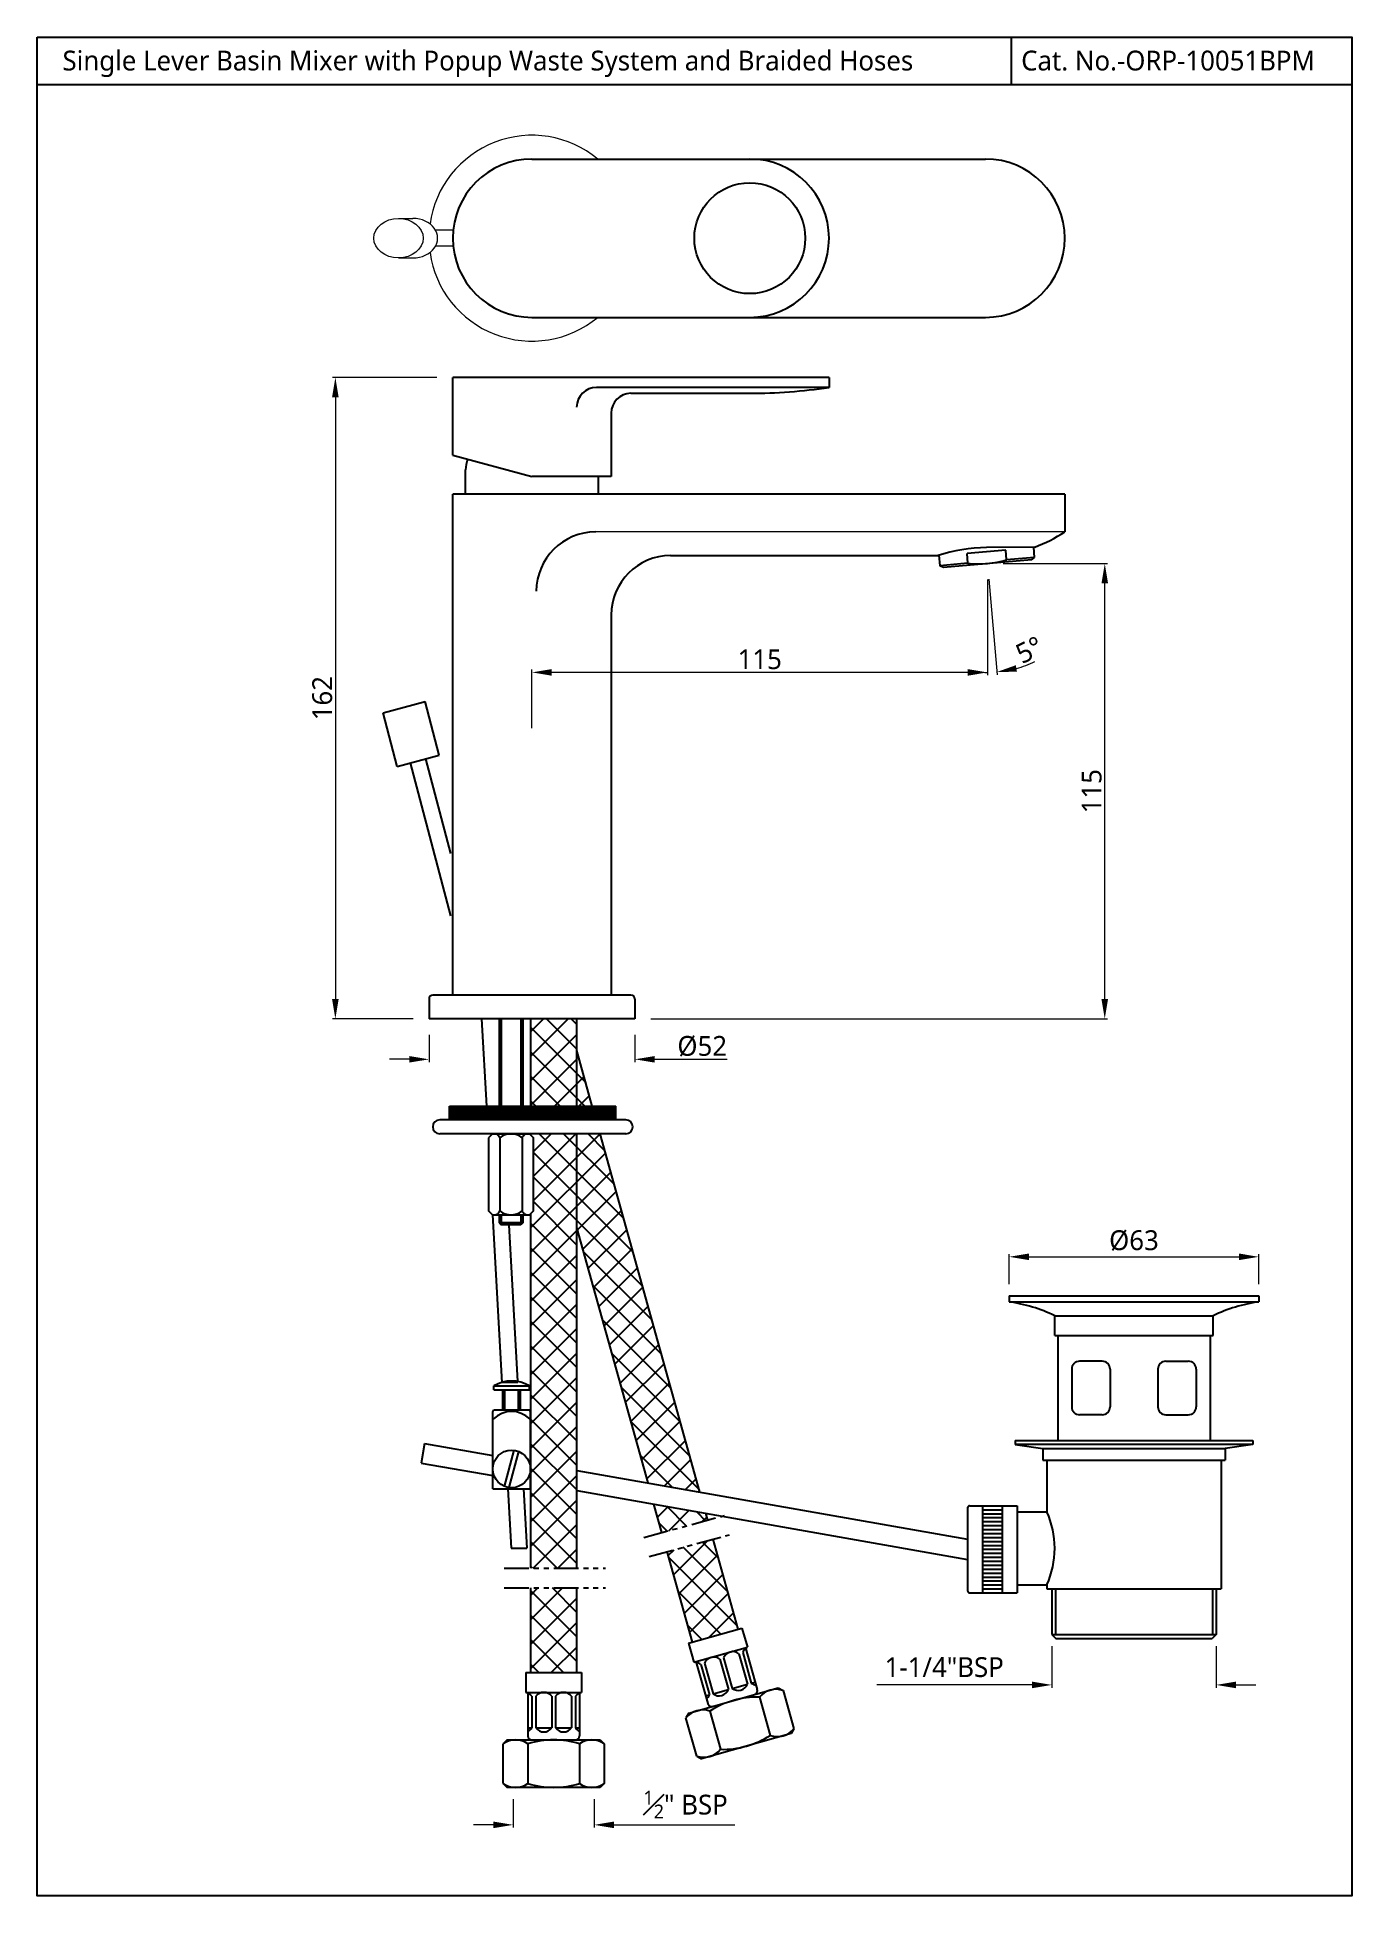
# Model space of a CAD drawing. Header units: inches. Extents: x 9373 to 9705, y 5109 to 5579.
import ezdxf

# ---------------------------------------------------------------- set-up
doc = ezdxf.new("R2010")
doc.units = ezdxf.units.IN
doc.header["$MEASUREMENT"] = 0
doc.linetypes.add('PHANTOM2', pattern=[1.25, 0.625, -0.125, 0.125, -0.125, 0.125, -0.125])
doc.styles.get("Standard").update_dxf_attribs({"font": 'segoeui.ttf'})
doc.dimstyles.get("Standard").update_dxf_attribs({"dimtxt": 5, "dimasz": 5, "dimexe": 0.7, "dimexo": 4, "dimgap": 0.7, "dimtad": 1, "dimdec": 8, "dimdsep": 46, "dimtxsty": 'Standard', "dimcen": 0, "dimadec": 0, "dimazin": 2, "dimtfac": 1, "dimtdec": 8, "dimtofl": 0, "dimtmove": 0, "dimatfit": 1, "dimfxl": 0, "dimtolj": 1, "dimtzin": 0, "dimlwd": 9, "dimlwe": 9, "dimarcsym": 0})

# ---------------------------------------------------------------- blocks, each defined once
blk = doc.blocks.new('*D29')
at = {"color": 0, "lineweight": 9, "transparency": 16777216}
for p, q in [((9474.14, 5492.72), (9447.8, 5492.72)), ((9448.5, 5487.72), (9448.5, 5335.72)), ((9468.14, 5330.72), (9447.8, 5330.72))]:
    blk.add_line(p, q, dxfattribs=at)
at = {"color": 0, "lineweight": 13, "transparency": 16777216}
for points in [[(9447.66, 5487.72), (9449.33, 5487.72), (9448.5, 5492.72)], [(9447.66, 5335.72), (9449.33, 5335.72), (9448.5, 5330.72)]]:
    blk.add_solid(points, dxfattribs=at)
at = {"layer": 'Defpoints', "color": 0, "lineweight": 13, "transparency": 16777216}
for p in [(9478.14, 5492.72), (9448.5, 5330.72), (9472.14, 5330.72)]:
    blk.add_point(p, dxfattribs=at)
at = {"color": 0, "lineweight": 13, "transparency": 16777216, "insert": (9445.2, 5411.72), "char_height": 5, "attachment_point": 5, "rotation": 90}
blk.add_mtext('\\A1;162', dxfattribs=at)
blk = doc.blocks.new('*D26')
at = {"color": 0, "lineweight": 9, "transparency": 16777216}
for p, q in [((9472.14, 5326.72), (9472.14, 5319.8)), ((9524.14, 5326.72), (9524.14, 5319.8)), ((9467.14, 5320.5), (9462.14, 5320.5)), ((9529.14, 5320.5), (9547.46, 5320.5))]:
    blk.add_line(p, q, dxfattribs=at)
at = {"color": 0, "lineweight": 13, "transparency": 16777216}
for points in [[(9467.14, 5321.33), (9467.14, 5319.67), (9472.14, 5320.5)], [(9529.14, 5321.33), (9529.14, 5319.67), (9524.14, 5320.5)]]:
    blk.add_solid(points, dxfattribs=at)
at = {"layer": 'Defpoints', "color": 0, "lineweight": 13, "transparency": 16777216}
for p in [(9472.14, 5330.72), (9524.14, 5330.72), (9472.14, 5320.5)]:
    blk.add_point(p, dxfattribs=at)
at = {"color": 0, "lineweight": 13, "transparency": 16777216, "insert": (9541.13, 5323.78), "char_height": 5, "attachment_point": 5}
blk.add_mtext('\\A1;%%C52', dxfattribs=at)
blk = doc.blocks.new('*D30')
at = {"color": 0, "lineweight": 9, "transparency": 16777216}
for p, q in [((9617.14, 5445.72), (9643.47, 5445.72)), ((9642.77, 5335.72), (9642.77, 5440.72)), ((9528.14, 5330.72), (9643.47, 5330.72))]:
    blk.add_line(p, q, dxfattribs=at)
at = {"color": 0, "lineweight": 13, "transparency": 16777216}
for points in [[(9641.94, 5440.72), (9643.6, 5440.72), (9642.77, 5445.72)], [(9641.94, 5335.72), (9643.6, 5335.72), (9642.77, 5330.72)]]:
    blk.add_solid(points, dxfattribs=at)
at = {"layer": 'Defpoints', "color": 0, "lineweight": 13, "transparency": 16777216}
for p in [(9613.14, 5445.72), (9642.77, 5445.72), (9524.14, 5330.72)]:
    blk.add_point(p, dxfattribs=at)
at = {"color": 0, "lineweight": 13, "transparency": 16777216, "insert": (9639.47, 5388.22), "char_height": 5, "attachment_point": 5, "rotation": 90}
blk.add_mtext('\\A1;115', dxfattribs=at)
blk = doc.blocks.new('*D31')
at = {"color": 0, "lineweight": 9, "transparency": 16777216}
for p, q in [((9613.14, 5441.72), (9613.14, 5417.53)), ((9498.14, 5404.1), (9498.14, 5418.93)), ((9608.14, 5418.23), (9503.14, 5418.23))]:
    blk.add_line(p, q, dxfattribs=at)
at = {"color": 0, "lineweight": 13, "transparency": 16777216}
for points in [[(9503.14, 5419.06), (9503.14, 5417.39), (9498.14, 5418.23)], [(9608.14, 5419.06), (9608.14, 5417.39), (9613.14, 5418.23)]]:
    blk.add_solid(points, dxfattribs=at)
at = {"layer": 'Defpoints', "color": 0, "lineweight": 13, "transparency": 16777216}
for p in [(9613.14, 5445.72), (9498.14, 5418.23), (9498.14, 5400.1)]:
    blk.add_point(p, dxfattribs=at)
at = {"color": 0, "lineweight": 13, "transparency": 16777216, "insert": (9555.64, 5421.53), "char_height": 5, "attachment_point": 5}
blk.add_mtext('\\A1;115', dxfattribs=at)
blk = doc.blocks.new('*D27')
at = {"color": 0, "lineweight": 9, "transparency": 16777216}
for p, q in [((9613.14, 5441.72), (9613.14, 5417.53)), ((9613.49, 5441.74), (9615.6, 5417.64))]:
    blk.add_line(p, q, dxfattribs=at)
for start, end in [(259.5658, 270), (285.4342, 295.8684)]:
    blk.add_arc((9613.14, 5445.72), 27.49, start, end, dxfattribs=at)
at = {"color": 0, "lineweight": 13, "transparency": 16777216}
blk.add_solid([(9620.6, 5418.4), (9620.31, 5420.04), (9615.54, 5418.33)], dxfattribs=at)
at = {"layer": 'Defpoints', "color": 0, "lineweight": 13, "transparency": 16777216}
for p in [(9612.88, 5448.71), (9613.14, 5448.73), (9613.14, 5445.72), (9613.14, 5445.72), (9613.94, 5418.24)]:
    blk.add_point(p, dxfattribs=at)
at = {"color": 0, "lineweight": 13, "transparency": 16777216, "insert": (9623.72, 5423.9), "char_height": 5, "attachment_point": 5, "rotation": 25.8684}
blk.add_mtext('\\A1;5°', dxfattribs=at)
blk = doc.blocks.new('_None')
blk = doc.blocks.new('*D33')
at = {"color": 0, "lineweight": 9, "transparency": 16777216}
for p, q in [((9493.37, 5133.6), (9493.37, 5126.43)), ((9513.87, 5133.6), (9513.87, 5126.43)), ((9488.37, 5127.13), (9483.37, 5127.13)), ((9518.87, 5127.13), (9549.36, 5127.13))]:
    blk.add_line(p, q, dxfattribs=at)
at = {"color": 0, "lineweight": 13, "transparency": 16777216}
for points in [[(9488.37, 5127.97), (9488.37, 5126.3), (9493.37, 5127.13)], [(9518.87, 5127.97), (9518.87, 5126.3), (9513.87, 5127.13)]]:
    blk.add_solid(points, dxfattribs=at)
at = {"layer": 'Defpoints', "color": 0, "lineweight": 13, "transparency": 16777216}
for p in [(9493.37, 5136.6), (9513.87, 5136.6), (9513.87, 5127.13)]:
    blk.add_point(p, dxfattribs=at)
at = {"color": 0, "transparency": 16777216, "insert": (9536.92, 5132.25), "char_height": 5, "attachment_point": 5}
blk.add_mtext('\\A1;{\\H0.7x;\\S1#2;}" BSP', dxfattribs=at)
blk = doc.blocks.new('*D34')
at = {"color": 0, "lineweight": 9, "transparency": 16777216}
for p, q in [((9618.64, 5263.73), (9618.64, 5271.31)), ((9623.64, 5270.61), (9676.64, 5270.61)), ((9681.64, 5263.73), (9681.64, 5271.31))]:
    blk.add_line(p, q, dxfattribs=at)
at = {"color": 0, "lineweight": 13, "transparency": 16777216}
for points in [[(9623.64, 5271.45), (9623.64, 5269.78), (9618.64, 5270.61)], [(9676.64, 5271.45), (9676.64, 5269.78), (9681.64, 5270.61)]]:
    blk.add_solid(points, dxfattribs=at)
at = {"layer": 'Defpoints', "color": 0, "lineweight": 13, "transparency": 16777216}
for p in [(9681.64, 5270.61), (9618.64, 5260.73), (9681.64, 5260.73)]:
    blk.add_point(p, dxfattribs=at)
at = {"color": 0, "transparency": 16777216, "insert": (9650.14, 5274.7), "char_height": 5, "attachment_point": 5}
blk.add_mtext('\\A1;%%C63', dxfattribs=at)
blk = doc.blocks.new('*D35')
at = {"color": 0, "lineweight": 9, "transparency": 16777216}
for p, q in [((9629.39, 5172.23), (9629.39, 5161.78)), ((9670.89, 5172.23), (9670.89, 5161.78)), ((9624.39, 5162.48), (9585.23, 5162.48)), ((9675.89, 5162.48), (9680.89, 5162.48))]:
    blk.add_line(p, q, dxfattribs=at)
at = {"color": 0, "lineweight": 13, "transparency": 16777216}
for points in [[(9624.39, 5163.32), (9624.39, 5161.65), (9629.39, 5162.48)], [(9675.89, 5163.32), (9675.89, 5161.65), (9670.89, 5162.48)]]:
    blk.add_solid(points, dxfattribs=at)
at = {"layer": 'Defpoints', "color": 0, "lineweight": 13, "transparency": 16777216}
for p in [(9629.39, 5175.23), (9670.89, 5175.23), (9670.89, 5162.48)]:
    blk.add_point(p, dxfattribs=at)
at = {"color": 0, "transparency": 16777216, "insert": (9602.23, 5166.95), "char_height": 5, "attachment_point": 5}
blk.add_mtext('\\A1;1-1/4"BSP', dxfattribs=at)

msp = doc.modelspace()

# ---------------------------------------------------------------- hatches: boundary and pattern name
h = msp.add_hatch()
h.set_pattern_fill('ANSI37', color=256, scale=35)
h.set_pattern_definition([(45, (9176.629, 4925.835), (-3.093592, 3.093592), []), (135, (9176.629, 4925.835), (-3.093592, -3.093592), [])])
h.paths.add_polyline_path([(9509.4707412, 5330.72171039), (9497.7707412, 5330.72171039), (9497.7707412, 5327.529314), (9509.4707412, 5327.529314)])
h.paths.add_polyline_path([(9509.4707412, 5308.69830827), (9513.37186687, 5308.69830827), (9510.07403747, 5320.529314), (9509.4707412, 5320.529314)])
h.paths.add_polyline_path([(9497.7707412, 5308.69830827), (9509.4707412, 5308.69830827), (9509.4707412, 5327.529314), (9497.7707412, 5327.529314)])
h.paths.add_polyline_path([(9497.7707412, 5191.9628722), (9509.4707412, 5191.9628722), (9509.4707412, 5301.69830827), (9497.7707412, 5301.69830827), (9497.7707412, 5301.41171267), (9498.4841456, 5300.69830827), (9498.4841456, 5282.19830827), (9497.7707412, 5281.48490388)])
h.paths.add_polyline_path([(9538.654326, 5173.30581844), (9550.20624696, 5176.5544925), (9543.86788498, 5199.29344821), (9532.28537554, 5196.15451073)])
h.paths.add_polyline_path([(9497.7707412, 5165.6001777), (9509.4707412, 5165.6001777), (9509.4707412, 5186.9628722), (9497.7707412, 5186.9628722)])
h.paths.add_polyline_path([(9542.04038297, 5205.84963537), (9528.93897469, 5208.15976713), (9530.94279883, 5200.9710221), (9542.52530827, 5204.10995958)])
h.paths.add_polyline_path([(9527.45059702, 5213.49934133), (9540.55200529, 5211.18920957), (9515.32307934, 5301.69830827), (9509.4707412, 5301.69830827), (9509.4707412, 5278.002307)])
h = msp.add_hatch()
h.set_pattern_fill('ANSI31', color=256, style=0)
h.set_pattern_definition([(45, (8533.23632, 4708.40931), (-0.088388348, 0.088388348), [])])
h.paths.add_polyline_path([(9519.3341456, 5308.69830827), (9477.3341456, 5308.69830827), (9477.3341456, 5305.19830827), (9519.3341456, 5305.19830827)])

# ---------------------------------------------------------------- linework, layer by layer
for p, q in [((9619.18868413, 5566.67607353), (9619.18868413, 5578.67607353)), ((9705.14984025, 5566.67607353), (9373.20318675, 5566.67607353)), ((9498.14019335, 5547.89823188), (9612.66592376, 5547.89823188)), ((9498.14019335, 5507.89823188), (9612.66592376, 5507.89823188)), ((9478.14019335, 5473.08069424), (9478.14019335, 5492.72171039)), ((9573.14019335, 5492.72171039), (9478.14019335, 5492.72171039)), ((9572.89376158, 5490.22171039), (9514.42052885, 5490.22171039)), ((9523.14019335, 5488.72171039), (9553.14019335, 5488.72171039)), ((9573.14019335, 5492.72171039), (9573.14019335, 5490.22171039)), ((9518.14019335, 5483.72171039), (9518.14019335, 5467.72171039)), ((9600.91256126, 5447.7996257), (9601.1422791, 5445.17393883)), ((9624.23179981, 5446.69210022), (9602.04858689, 5444.75132057)), ((9617.76896665, 5449.1381351), (9607.98848559, 5448.28245388)), ((9608.20637495, 5445.79196713), (9607.98848559, 5448.28245388)), ((9625.07898088, 5449.89280542), (9612.91947043, 5449.7660596)), ((9617.986856, 5446.64764835), (9617.76896665, 5449.1381351)), ((9625.05095185, 5447.26567666), (9617.986856, 5446.64764835)), ((9624.23179981, 5446.69210022), (9625.05095185, 5447.26567666)), ((9625.05095185, 5447.26567666), (9624.82134282, 5449.89011991)), ((9608.20637495, 5445.79196713), (9601.1422791, 5445.17393883)), ((9602.04858689, 5444.75132057), (9601.1422791, 5445.17393883)), ((9460.53321466, 5408.03688123), (9471.17109916, 5410.83606207)), ((9474.73369296, 5397.29693635), (9471.17109916, 5410.83606207)), ((9464.09580846, 5394.49775551), (9460.53321466, 5408.03688123)), ((9464.09580846, 5394.49775551), (9474.73369296, 5397.29693635)), ((9477.64019335, 5356.77829107), (9467.48058989, 5395.38840396)), ((9477.64019335, 5372.49717546), (9471.34891152, 5396.4062879)), ((9485.4039853, 5330.72171039), (9486.63319845, 5308.69830827)), ((9489.8341456, 5330.72171039), (9489.8341456, 5308.69830827)), ((9490.3341456, 5330.72171039), (9490.3341456, 5308.69830827)), ((9495.3341456, 5330.72171039), (9495.3341456, 5308.69830827)), ((9495.8341456, 5330.72171039), (9495.8341456, 5308.69830827)), ((9497.7707412, 5330.72171039), (9497.7707412, 5308.69830827)), ((9509.4707412, 5308.69830827), (9509.4707412, 5330.72171039)), ((9513.37186687, 5308.69830827), (9509.4707412, 5322.69364717)), ((9521.8341456, 5305.19830827), (9474.8341456, 5305.19830827)), ((9477.3341456, 5308.69830827), (9519.3341456, 5308.69830827)), ((9477.3341456, 5305.19830827), (9477.3341456, 5308.69830827)), ((9519.3341456, 5305.19830827), (9519.3341456, 5308.69830827)), ((9521.8341456, 5301.69830827), (9474.8341456, 5301.69830827)), ((9488.1841456, 5301.69830827), (9487.1841456, 5300.69830827)), ((9487.1841456, 5300.69830827), (9487.1841456, 5282.19830827)), ((9488.1841456, 5301.69830827), (9497.4841456, 5301.69830827)), ((9490.0091456, 5300.69830827), (9490.0091456, 5282.19830827)), ((9495.6591456, 5300.69830827), (9495.6591456, 5282.19830827)), ((9497.4841456, 5301.69830827), (9498.4841456, 5300.69830827)), ((9497.7707412, 5301.69830827), (9497.7707412, 5301.41171267)), ((9498.4841456, 5282.19830827), (9498.4841456, 5300.69830827)), ((9509.4707412, 5191.9628722), (9509.4707412, 5301.69830827)), ((9509.4707412, 5293.80011253), (9509.4707412, 5301.69830827)), ((9540.55200529, 5211.18920957), (9515.32307934, 5301.69830827)), ((9488.1841456, 5281.19830827), (9487.1841456, 5282.19830827)), ((9498.4841456, 5282.19830827), (9497.4841456, 5281.19830827)), ((9488.1671326, 5281.21532127), (9490.5295636, 5238.88843265)), ((9488.1841456, 5281.19830827), (9497.4841456, 5281.19830827)), ((9489.8341456, 5281.19830827), (9489.8341456, 5279.22171039)), ((9489.8341456, 5279.22171039), (9490.3341456, 5278.72171039)), ((9495.8341456, 5279.22171039), (9489.8341456, 5279.22171039)), ((9490.3341456, 5281.19830827), (9490.3341456, 5279.22171039)), ((9495.3341456, 5278.72171039), (9490.3341456, 5278.72171039)), ((9492.31253644, 5278.72171039), (9494.52339646, 5239.11046824)), ((9495.3341456, 5281.19830827), (9495.3341456, 5279.22171039)), ((9495.8341456, 5279.22171039), (9495.3341456, 5278.72171039)), ((9495.8341456, 5281.19830827), (9495.8341456, 5279.22171039)), ((9497.7707412, 5281.48490388), (9497.7707412, 5191.9628722)), ((9527.45059702, 5213.49934133), (9509.4707412, 5278.002307)), ((9618.64100499, 5260.73287879), (9618.64100499, 5259.23287879)), ((9681.64100499, 5260.73287879), (9681.64100499, 5259.23287879)), ((9670.14100499, 5250.73287879), (9670.14100499, 5255.73287879)), ((9630.89100499, 5250.73287879), (9630.89100499, 5224.23287879)), ((9669.39100499, 5250.73287879), (9669.39100499, 5224.23287879)), ((9658.17874956, 5244.23287879), (9663.86237286, 5244.23287879)), ((9634.41963712, 5242.23287879), (9634.41963712, 5232.73287879)), ((9644.10326042, 5242.23287879), (9644.10326042, 5232.73287879)), ((9656.17874956, 5242.23287879), (9656.17874956, 5232.73287879)), ((9665.86237286, 5242.23287879), (9665.86237286, 5232.73287879)), ((9494.53663991, 5238.87318979), (9490.5295636, 5238.88843265)), ((9642.10326042, 5230.73287879), (9636.41963712, 5230.73287879)), ((9658.17874956, 5230.73287879), (9663.86237286, 5230.73287879)), ((9620.14100499, 5224.23287879), (9680.14100499, 5224.23287879)), ((9620.14100499, 5224.23287879), (9620.14100499, 5223.23287879)), ((9620.14100499, 5223.23287879), (9627.14100499, 5222.23287879)), ((9680.14100499, 5223.23287879), (9620.14100499, 5223.23287879)), ((9627.14100499, 5222.23287879), (9627.14100499, 5219.23287879)), ((9627.14100499, 5222.23287879), (9673.14100499, 5222.23287879)), ((9680.14100499, 5223.23287879), (9673.14100499, 5222.23287879)), ((9673.14100499, 5222.23287879), (9673.14100499, 5219.23287879)), ((9680.14100499, 5224.23287879), (9680.14100499, 5223.23287879)), ((9627.14100499, 5219.23287879), (9673.14100499, 5219.23287879)), ((9628.14100499, 5219.23287879), (9628.14100499, 5206.23287879)), ((9672.14100499, 5219.23287879), (9672.14100499, 5186.73287879)), ((9492.03059999, 5211.99486386), (9492.8678093, 5196.99486386)), ((9496.03682554, 5211.99486386), (9496.87403485, 5196.99486386)), ((9530.94279883, 5200.9710221), (9528.93897469, 5208.15976713)), ((9608.14100499, 5207.23287879), (9608.14100499, 5186.23287879)), ((9608.64100499, 5207.73287879), (9620.64100499, 5207.73287879)), ((9611.89100499, 5207.73287879), (9611.89100499, 5185.73287879)), ((9611.89100499, 5206.73287879), (9616.89100499, 5206.73287879)), ((9616.89100499, 5207.73287879), (9616.89100499, 5185.73287879)), ((9620.64100499, 5207.73287879), (9620.64100499, 5185.73287879)), ((9542.52530827, 5204.10995958), (9542.04038297, 5205.84963537)), ((9611.89100499, 5205.73287879), (9616.89100499, 5205.73287879)), ((9611.89100499, 5204.73287879), (9616.89100499, 5204.73287879)), ((9611.89100499, 5203.73287879), (9616.89100499, 5203.73287879)), ((9611.89100499, 5202.73287879), (9616.89100499, 5202.73287879)), ((9611.89100499, 5201.73287879), (9616.89100499, 5201.73287879)), ((9620.64100499, 5206.23287879), (9628.14100499, 5206.23287879)), ((9550.20624696, 5176.5544925), (9543.86788498, 5199.29344821)), ((9611.89100499, 5200.73287879), (9616.89100499, 5200.73287879)), ((9611.89100499, 5199.73287879), (9616.89100499, 5199.73287879)), ((9611.89100499, 5198.73287879), (9616.89100499, 5198.73287879)), ((9611.89100499, 5197.73287879), (9616.89100499, 5197.73287879)), ((9538.654326, 5173.30581844), (9532.28537554, 5196.15451073)), ((9611.89100499, 5196.73287879), (9616.89100499, 5196.73287879)), ((9611.89100499, 5195.73287879), (9616.89100499, 5195.73287879)), ((9611.89100499, 5194.73287879), (9616.89100499, 5194.73287879)), ((9611.89100499, 5193.73287879), (9616.89100499, 5193.73287879)), ((9611.89100499, 5192.73287879), (9616.89100499, 5192.73287879)), ((9611.89100499, 5191.73287879), (9616.89100499, 5191.73287879)), ((9611.89100499, 5190.73287879), (9616.89100499, 5190.73287879)), ((9611.89100499, 5189.73287879), (9616.89100499, 5189.73287879)), ((9611.89100499, 5188.73287879), (9616.89100499, 5188.73287879)), ((9611.89100499, 5187.73287879), (9616.89100499, 5187.73287879)), ((9620.64100499, 5187.73287879), (9628.14100499, 5187.73287879)), ((9628.14100499, 5187.73287879), (9628.14100499, 5186.73287879)), ((9497.7707412, 5186.9628722), (9497.7707412, 5165.6001777)), ((9509.4707412, 5165.6001777), (9509.4707412, 5186.9628722)), ((9608.64100499, 5185.73287879), (9620.64100499, 5185.73287879)), ((9611.89100499, 5186.73287879), (9616.89100499, 5186.73287879)), ((9628.14100499, 5186.73287879), (9672.14100499, 5186.73287879)), ((9629.39100499, 5186.73287879), (9629.39100499, 5175.23287879)), ((9630.29100499, 5186.73287879), (9630.29100499, 5175.23287879)), ((9669.99100499, 5186.73287879), (9669.99100499, 5175.23287879)), ((9670.89100499, 5186.73287879), (9670.89100499, 5175.23287879)), ((9537.69168373, 5173.03510061), (9551.16888924, 5176.82521033)), ((9551.16888924, 5176.82521033), (9552.52249985, 5172.01192265)), ((9629.39100499, 5175.23287879), (9670.89100499, 5175.23287879)), ((9629.39100499, 5175.23287879), (9630.39100499, 5174.23287879)), ((9630.39100499, 5174.23287879), (9669.89100499, 5174.23287879)), ((9670.89100499, 5175.23287879), (9669.89100499, 5174.23287879)), ((9537.69168373, 5173.03510061), (9539.04529434, 5168.22181293)), ((9539.04529434, 5168.22181293), (9552.52249985, 5172.01192265)), ((9545.57329045, 5169.01884919), (9547.73906743, 5161.3175889)), ((9546.53594799, 5169.28957131), (9548.70172497, 5161.58831102)), ((9550.38657813, 5170.3724598), (9552.55235511, 5162.67119951)), ((9551.34923567, 5170.64318193), (9553.51501265, 5162.94192163)), ((9551.41544368, 5171.7005922), (9551.41544368, 5171.7005922)), ((9552.04117108, 5171.87656158), (9555.01911443, 5161.28732868)), ((9496.6207412, 5165.6001777), (9510.6207412, 5165.6001777)), ((9496.6207412, 5165.6001777), (9496.6207412, 5160.6001777)), ((9510.6207412, 5165.6001777), (9510.6207412, 5160.6001777)), ((9539.52662311, 5168.35717399), (9542.50456646, 5157.76794109)), ((9540.76000277, 5167.66523858), (9542.92577975, 5159.96397829)), ((9541.72266031, 5167.9359607), (9543.88843729, 5160.23470041)), ((9496.6207412, 5160.6001777), (9510.6207412, 5160.6001777)), ((9497.1207412, 5160.6001777), (9497.1207412, 5149.6001777)), ((9498.1207412, 5159.6001777), (9498.1207412, 5151.6001777)), ((9499.1207412, 5159.6001777), (9499.1207412, 5151.6001777)), ((9503.1207412, 5159.6001777), (9503.1207412, 5151.6001777)), ((9504.1207412, 5159.6001777), (9504.1207412, 5151.6001777)), ((9508.1207412, 5159.6001777), (9508.1207412, 5151.6001777)), ((9509.1207412, 5159.6001777), (9509.1207412, 5151.6001777)), ((9510.1207412, 5160.6001777), (9510.1207412, 5149.6001777)), ((9537.72133652, 5155.38399241), (9560.34378862, 5161.74596229)), ((9541.96312221, 5159.69325616), (9542.92577975, 5159.96397829)), ((9543.88843729, 5160.23470041), (9547.73906743, 5161.3175889)), ((9548.70172497, 5161.58831102), (9552.55235511, 5162.67119951)), ((9553.51501265, 5162.94192163), (9554.47767019, 5163.21264376)), ((9560.34378862, 5161.74596229), (9561.57716828, 5161.05402688)), ((9561.57716828, 5161.05402688), (9564.28438951, 5151.42745151)), ((9537.72133652, 5155.38399241), (9537.0294011, 5154.15061275)), ((9543.04601071, 5155.84262602), (9545.75323193, 5146.21605065)), ((9555.56055868, 5159.36201361), (9558.2677799, 5149.73543825)), ((9497.1207412, 5151.6001777), (9498.1207412, 5151.6001777)), ((9499.1207412, 5151.6001777), (9503.1207412, 5151.6001777)), ((9504.1207412, 5151.6001777), (9508.1207412, 5151.6001777)), ((9509.1207412, 5151.6001777), (9510.1207412, 5151.6001777)), ((9539.73662233, 5144.52403739), (9537.0294011, 5154.15061275)), ((9563.59245409, 5150.19407186), (9540.97000199, 5143.83210197)), ((9563.59245409, 5150.19407186), (9540.97000199, 5143.83210197)), ((9563.59245409, 5150.19407186), (9540.97000199, 5143.83210197)), ((9563.59245409, 5150.19407186), (9540.97000199, 5143.83210197)), ((9564.28438951, 5151.42745151), (9563.59245409, 5150.19407186)), ((9491.8707412, 5148.6001777), (9490.8707412, 5147.6001777)), ((9490.8707412, 5137.6001777), (9490.8707412, 5147.6001777)), ((9491.8707412, 5148.6001777), (9515.3707412, 5148.6001777)), ((9497.1207412, 5147.6001777), (9497.1207412, 5137.6001777)), ((9510.1207412, 5147.6001777), (9510.1207412, 5137.6001777)), ((9515.3707412, 5148.6001777), (9516.3707412, 5147.6001777)), ((9516.3707412, 5147.6001777), (9516.3707412, 5137.6001777)), ((9539.73662233, 5144.52403739), (9540.97000199, 5143.83210197)), ((9490.8707412, 5137.6001777), (9491.8707412, 5136.6001777)), ((9515.3707412, 5136.6001777), (9491.8707412, 5136.6001777)), ((9516.3707412, 5137.6001777), (9515.3707412, 5136.6001777))]:
    msp.add_line(p, q)
at = {"lineweight": 13}
for p, q in [((9464.43500237, 5532.89096753), (9468.07510351, 5532.89096753)), ((9478.14019335, 5529.89823188), (9473.78899528, 5529.89823188)), ((9478.14019335, 5525.89823188), (9473.78899528, 5525.89823188)), ((9464.43500237, 5522.90549622), (9468.07510351, 5522.90549622)), ((9632.66592376, 5453.72171039), (9514.23869972, 5453.72171039))]:
    msp.add_line(p, q, dxfattribs=at)
at = {"linetype": 'Continuous'}
for p, q in [((9478.14019335, 5473.08069424), (9498.14019335, 5467.72171039)), ((9481.34019335, 5463.22171039), (9481.34019335, 5469.42171039)), ((9518.14019335, 5467.72171039), (9498.14019335, 5467.72171039)), ((9514.94019335, 5463.22171039), (9514.94019335, 5467.72171039)), ((9478.14019335, 5336.72171039), (9478.14019335, 5463.22171039)), ((9632.66592376, 5463.22171039), (9478.14019335, 5463.22171039)), ((9632.66592376, 5463.22171039), (9632.66592376, 5453.72171039)), ((9533.14019335, 5447.72171039), (9600.67534107, 5447.72171039)), ((9518.14019335, 5432.72171039), (9518.14019335, 5336.72171039)), ((9472.14019335, 5335.72171039), (9472.14019335, 5330.72171039)), ((9523.14019335, 5336.72171039), (9473.14019335, 5336.72171039)), ((9524.14019335, 5335.72171039), (9524.14019335, 5330.72171039)), ((9524.14019335, 5330.72171039), (9472.14019335, 5330.72171039)), ((9618.64100499, 5260.73287879), (9681.64100499, 5260.73287879)), ((9618.64100499, 5259.23287879), (9681.64100499, 5259.23287879)), ((9630.14100499, 5255.73287879), (9670.14100499, 5255.73287879)), ((9630.14100499, 5250.73287879), (9630.14100499, 5255.73287879)), ((9630.14100499, 5250.73287879), (9670.14100499, 5250.73287879)), ((9642.10326042, 5244.23287879), (9636.41963712, 5244.23287879)), ((9488.49789935, 5237.99486386), (9497.49789935, 5237.99486386)), ((9488.49789935, 5236.99486386), (9488.49789935, 5237.99486386)), ((9488.49789935, 5236.99486386), (9497.49789935, 5236.99486386)), ((9490.74789935, 5231.99486386), (9490.74789935, 5236.99486386)), ((9491.24789935, 5231.99486386), (9491.24789935, 5236.99486386)), ((9494.74789935, 5231.99486386), (9494.74789935, 5236.99486386)), ((9495.24789935, 5231.99486386), (9495.24789935, 5236.99486386)), ((9497.49789935, 5236.99486386), (9497.49789935, 5237.99486386)), ((9488.24789935, 5231.49486386), (9488.49789935, 5231.99486386)), ((9488.24789935, 5211.99486386), (9488.24789935, 5231.49486386)), ((9488.49789935, 5231.99486386), (9497.49789935, 5231.99486386)), ((9497.74789935, 5231.49486386), (9497.49789935, 5231.99486386)), ((9497.74789935, 5211.99486386), (9497.74789935, 5231.49486386)), ((9488.24789935, 5229.49486386), (9488.40170519, 5229.64866978)), ((9471.00924588, 5223.45147437), (9470.14100499, 5218.5274356)), ((9471.00924588, 5223.45147437), (9488.24789935, 5220.41183465)), ((9491.19880071, 5212.6396094), (9493.637887, 5221.74240337)), ((9492.3579117, 5212.32902655), (9494.796998, 5221.43182052)), ((9470.14100499, 5218.5274356), (9488.24789935, 5215.33470159)), ((9509.4707412, 5216.66967502), (9608.14100499, 5199.27144532)), ((9488.24789935, 5211.99486386), (9497.74789935, 5211.99486386)), ((9509.4707412, 5211.59254196), (9608.14100499, 5194.19431226)), ((9492.8678093, 5196.99486386), (9496.87403485, 5196.99486386))]:
    msp.add_line(p, q, dxfattribs=at)
at = {"linetype": 'PHANTOM2', "ltscale": 10}
for p, q in [((9526.39925089, 5199.73969023), (9546.71107101, 5205.24432927)), ((9527.70710766, 5194.91376952), (9548.01892778, 5200.41840856)), ((9491.12995884, 5191.9628722), (9516.67537123, 5191.9628722)), ((9491.12995884, 5186.9628722), (9516.67537123, 5186.9628722))]:
    msp.add_line(p, q, dxfattribs=at)
msp.add_lwpolyline([(9373.20318675, 5578.67607353), (9705.14984025, 5578.67607353), (9705.14984025, 5109.20866358), (9373.20318675, 5109.20866358)], close=True)
msp.add_circle((9553.14019335, 5527.89823188), 14)
at = {"linetype": 'Continuous'}
msp.add_circle((9492.99789935, 5217.03571496), 4.75, dxfattribs=at)
at = {"lineweight": 13}
for start, end in [(50.2848627682, 172.0328693759), (187.9671306241, 309.7151372318)]:
    msp.add_arc((9498.14019335, 5527.89823188), 26, start, end, dxfattribs=at)
for centre, radius, start, end in [((9498.14019335, 5527.89823188), 20, 90, 270), ((9553.14019335, 5527.89823188), 20, 270, 90), ((9612.66592376, 5527.89823188), 20, 270, 90), ((9514.42052885, 5485.22171039), 5, 90, 180), ((9523.14019335, 5483.72171039), 5, 90, 180), ((9553.14019335, 5622.80504373), 134.08333333, 270, 278.5783066576), ((9612.76617501, 5483.72171039), 36, 290.0001367016, 303.5573097619), ((9613.33848175, 5409.56771081), 40.20053254, 90.5972063982, 108.3607731545), ((9611.0181689, 5469.97656081), 24.3475, 263.3683458255, 286.6316541745), ((9474.8341456, 5303.44830827), 1.75, 90, 270), ((9521.8341456, 5303.44830827), 1.75, 270, 90), ((9488.5966456, 5300.20073015), 1.49757813, 19.4057144657, 109.4057144657), ((9492.8341456, 5297.20799577), 4.4903125, 51.0138761777, 128.9861238223), ((9497.0716456, 5300.20073015), 1.49757813, 70.5942855342, 160.5942855343), ((9488.5966456, 5282.6958864), 1.49757813, 250.5942855342, 340.5942855343), ((9492.8341456, 5285.68862077), 4.4903125, 231.0138761777, 308.9861238223), ((9497.0716456, 5282.6958864), 1.49757813, 199.4057144657, 289.4057144658), ((9687.19782641, 5220.33189414), 39.29586328, 98.1294353475, 115.7255907808), ((9636.41963712, 5242.23287879), 2, 90, 180), ((9658.17874956, 5242.23287879), 2, 90, 180), ((9663.86237286, 5242.23287879), 2, 0, 90), ((9636.41963712, 5232.73287879), 2, 180, 270), ((9642.10326042, 5232.73287879), 2, 270, 0), ((9658.17874956, 5232.73287879), 2, 180, 270), ((9663.86237286, 5232.73287879), 2, 270, 0), ((9608.64100499, 5207.23287879), 0.5, 90, 180), ((9607.75037999, 5196.98287879), 22.390625, 335.5990625453, 24.4009374547), ((9608.64100499, 5186.23287879), 0.5, 180, 270), ((9544.05405856, 5167.03341864), 2.5, 52.5771395107, 158.837344219), ((9548.86734624, 5168.38702925), 2.5, 52.5771395107, 158.837344219), ((9553.68063393, 5169.74063987), 2.5, 129.2854203431, 158.837344219), ((9539.24077088, 5165.67980803), 2.5, 52.5771395107, 82.1290633866), ((9496.1207412, 5158.1001777), 2.5, 36.8698976459, 66.4218215218), ((9501.1207412, 5158.1001777), 2.5, 36.8698976459, 143.1301023541), ((9506.1207412, 5158.1001777), 2.5, 36.8698976459, 143.1301023541), ((9511.1207412, 5158.1001777), 2.5, 113.5781784782, 143.1301023541), ((9540.59438149, 5160.86652034), 2.5, 309.2854203431, 338.837344219), ((9545.40766918, 5162.22013096), 2.5, 232.5771395107, 338.837344219), ((9550.22095686, 5163.57374157), 2.5, 232.5771395107, 338.837344219), ((9555.03424454, 5164.92735218), 2.5, 232.5771395107, 262.1290633866), ((9554.0564569, 5161.01660656), 1, 285.7072418649, 15.7072418648), ((9559.75538778, 5155.98887276), 5.3828125, 70.2178986147, 141.196585115), ((9541.22423021, 5150.7774719), 5.3828125, 70.2178986147, 141.196585115), ((9543.467224, 5158.03866321), 1, 195.7072418648, 285.7072418649), ((9554.88692847, 5137.74750813), 21.625, 88.2149173398, 123.19956639), ((9496.1207412, 5153.1001777), 2.5, 293.5781784782, 323.1301023541), ((9501.1207412, 5153.1001777), 2.5, 216.8698976458, 323.1301023541), ((9506.1207412, 5153.1001777), 2.5, 216.8698976458, 323.1301023541), ((9511.1207412, 5153.1001777), 2.5, 216.8698976458, 246.4218215218), ((9560.0895604, 5154.80059236), 5.3828125, 250.2178986147, 321.196585115), ((9493.9957412, 5143.2173652), 5.3828125, 54.5106567499, 125.4893432501), ((9498.1207412, 5149.6001777), 1, 180, 270), ((9503.6207412, 5126.9751777), 21.625, 72.5076754748, 107.4923245252), ((9509.1207412, 5149.6001777), 1, 270, 0), ((9513.2457412, 5143.2173652), 5.3828125, 54.5106567499, 125.4893432501), ((9541.55840283, 5149.5891915), 5.3828125, 250.2178986147, 321.196585115), ((9546.42686214, 5167.83055614), 21.625, 268.2149173398, 303.19956639), ((9493.9957412, 5141.9829902), 5.3828125, 234.5106567499, 305.4893432501), ((9503.6207412, 5158.2251777), 21.625, 252.5076754748, 287.4923245252), ((9513.2457412, 5141.9829902), 5.3828125, 234.5106567499, 305.4893432501)]:
    msp.add_arc(centre, radius, start, end)
at = {"linetype": 'Continuous'}
for centre, radius, start, end in [((9492.02081547, 5468.76830525), 10.70059004, 161.9310829971, 176.4991966609), ((9514.23869972, 5438.72171039), 15, 90, 180), ((9533.14019335, 5432.72171039), 15, 90, 180), ((9473.14019335, 5335.72171039), 1, 90, 180), ((9523.14019335, 5335.72171039), 1, 360, 90), ((9613.08418357, 5220.33189414), 39.29586328, 64.2744092192, 81.8705646525), ((9642.10326042, 5242.23287879), 2, 0, 90), ((9492.99789935, 5230.51986386), 8.725, 58.9517780065, 121.0482219935), ((9492.99789927, 5225.05247571), 6.5, 45, 135)]:
    msp.add_arc(centre, radius, start, end, dxfattribs=at)
at = {"lineweight": 13}
msp.add_ellipse((9464.43500237, 5527.89823188), major_axis=(-6.23609679, 0), ratio=0.8006186921, dxfattribs=at)
msp.add_ellipse((9468.07510351, 5527.89823188), major_axis=(-6.23609679, 0), ratio=0.8006186921, start_param=1.5707963268, end_param=4.7123889804, dxfattribs=at)
at = {"layer": 'Defpoints', "linetype": 'ByBlock'}
msp.add_point((9470.14100499, 5218.5274356), dxfattribs=at)

# ---------------------------------------------------------------- texts
for s, p in [('Single Lever Basin Mixer with Popup Waste System and Braided Hoses', (9379.59897797, 5570.2712385)), ('Cat. No.-ORP-10051BPM', (9621.66355196, 5570.2712385))]:
    msp.add_text(s, height=5).set_placement(p)

# ---------------------------------------------------------------- dimensions: what is measured, and where the dimension line sits
at = {"lineweight": 13}
for base, p1, p2, picture, middle in [((9448.4957380348, 5330.7217103932), (9478.1401933475, 5492.7217103932), (9472.1401933475, 5330.7217103932), '*D29', (9445.198109025, 5411.7217103932)), ((9642.7706306228, 5445.7217103932), (9524.1401933475, 5330.7217103932), (9613.1401933475, 5445.7217103932), '*D30', (9639.473001613, 5388.2217103932))]:
    dim = msp.add_linear_dim(base=base, p1=p1, p2=p2, angle=90, dimstyle='Standard', dxfattribs=at)
    dim.commit()
    dim.dimension.update_dxf_attribs({"geometry": picture, "text_midpoint": middle})
dim = msp.add_angular_dim_2l(base=(9613.9398416, 5418.23958234), line1=((9613.14019335, 5445.72171039), (9612.87872612, 5448.71029449)), line2=((9613.14019335, 5445.72171039), (9613.14019335, 5448.73316991)), dimstyle='Standard', override={"dimblk1": 'None', "dimsah": 1}, dxfattribs=at)
dim.commit()
dim.dimension.update_dxf_attribs({"geometry": '*D27', "text_midpoint": (9625.13586707, 5420.98286217), "dimtype": 162})
dim = msp.add_linear_dim(base=(9498.1401933475, 5418.2279511088), p1=(9613.1401933475, 5445.7217103932), p2=(9498.1401933475, 5400.1025667186), dimstyle='Standard', dxfattribs=at)
dim.commit()
dim.dimension.update_dxf_attribs({"geometry": '*D31', "text_midpoint": (9555.6401933475, 5421.5255801185)})
dim = msp.add_linear_dim(base=(9472.1401933475, 5320.5003891348), p1=(9524.1401933475, 5330.7217103932), p2=(9472.1401933475, 5330.7217103932), text='%%C<>', dimstyle='Standard', dxfattribs=at)
dim.commit()
dim.dimension.update_dxf_attribs({"geometry": '*D26', "text_midpoint": (9541.1343122746, 5320.5003891348), "dimtype": 160})
for base, p1, p2, text, picture, middle in [((9681.64100499, 5270.61450137), (9618.64100499, 5260.73287879), (9681.64100499, 5260.73287879), '%%C<>', '*D34', (9650.14100499, 5270.61450137)), ((9670.89100499, 5162.48333734), (9629.39100499, 5175.23287879), (9670.89100499, 5175.23287879), '1-1/4"BSP', '*D35', (9602.23445656, 5162.48333734)), ((9513.8707412, 5127.13494848), (9493.3707412, 5136.6001777), (9513.8707412, 5136.6001777), '{\\H0.7x;\\S1#2;}" BSP', '*D33', (9536.92150291, 5127.13494848))]:
    dim = msp.add_linear_dim(base=base, p1=p1, p2=p2, text=text, dimstyle='Standard', override={"dimtxt": 5, "dimasz": 5, "dimexo": 3, "dimgap": 1.5, "dimdec": 0})
    dim.commit()
    dim.dimension.update_dxf_attribs({"geometry": picture, "text_midpoint": middle, "dimtype": 160})

doc.saveas('drawing.dxf')
